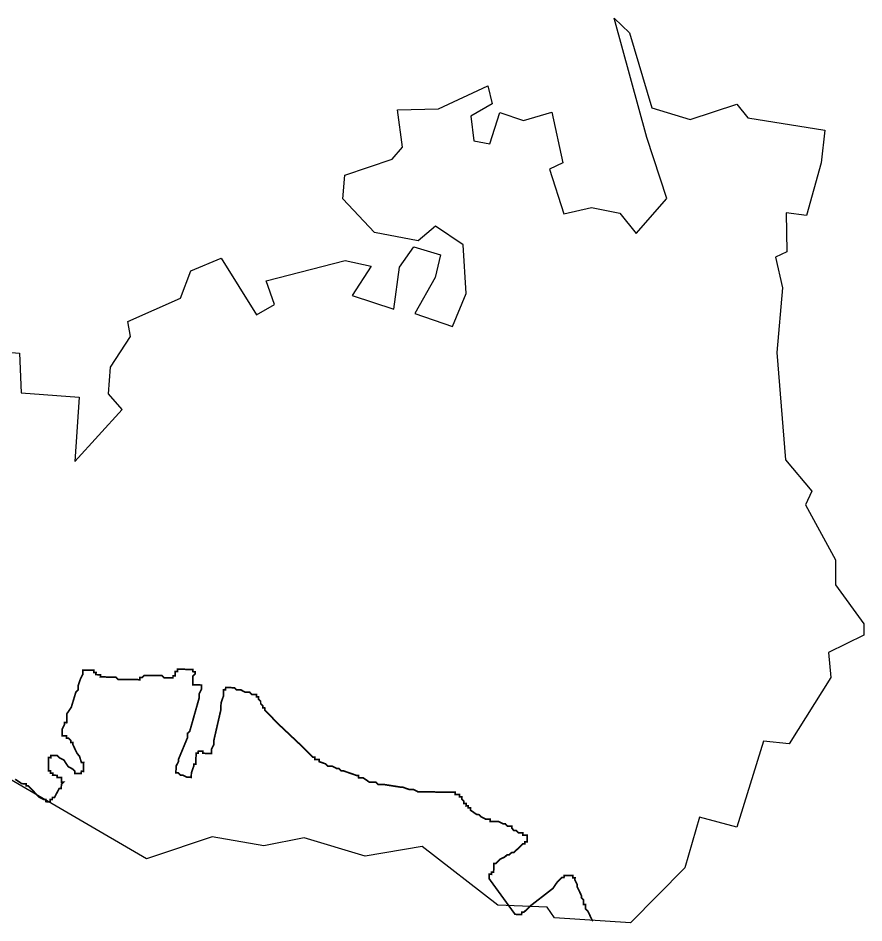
# Model space of a CAD drawing. Header units: metres. Extents: x 263795 to 267538, y 2142866 to 2154063.
# Drawn here: x 266010 to 267538, y 2143886 to 2145519 of the extents above; entities that cross this region are included whole.
import ezdxf

# ---------------------------------------------------------------- set-up
doc = ezdxf.new("R2010")
doc.units = ezdxf.units.M
doc.layers.add('HIGH TIDE LINE', color=6, linetype='Continuous')
doc.layers.add('village', color=3, linetype='Continuous')

msp = doc.modelspace()

# ---------------------------------------------------------------- linework, layer by layer
at = {"layer": 'HIGH TIDE LINE', "lineweight": 0}
msp.add_lwpolyline([(266004.6, 2144145.1, 3, 3, 0), (266016.4, 2144137, 3, 3, 0), (266024.4, 2144136.9, 3, 3, 0), (266024.3, 2144132.9, 3, 3, 0), (266028.3, 2144132.8, 3, 3, 0), (266044, 2144116.7, 3, 3, 0), (266047.9, 2144112.7, 3, 3, 0), (266055.8, 2144108.6, 3, 3, 0), (266059.7, 2144108.5, 3, 3, 0), (266059.7, 2144104.5, 3, 3, 0), (266067.6, 2144104.4, 3, 3, 0), (266067.7, 2144108.4, 3, 3, 0), (266071.7, 2144108.3, 3, 3, 0), (266071.7, 2144112.3, 3, 3, 0), (266075.7, 2144112.3, 3, 3, 0), (266079.8, 2144120.1, 3, 3, 0), (266083.9, 2144128, 3, 3, 0), (266087.9, 2144128, 3, 3, 0), (266088, 2144135.9, 3, 3, 0), (266092, 2144139.8, 3, 3, 0), (266088, 2144139.9, 3, 3, 0), (266088.2, 2144147.9, 3, 3, 0), (266080.2, 2144148, 3, 3, 0), (266080.3, 2144152, 3, 3, 0), (266072.3, 2144152.1, 3, 3, 0), (266072.4, 2144156, 3, 3, 0), (266068.4, 2144156.1, 3, 3, 0), (266068.5, 2144160.1, 3, 3, 0), (266064.5, 2144160.1, 3, 3, 0), (266064.8, 2144184, 3, 3, 0), (266068.8, 2144183.9, 3, 3, 0), (266068.9, 2144187.9, 3, 3, 0), (266080.8, 2144187.7, 3, 3, 0), (266084.7, 2144183.7, 3, 3, 0), (266092.6, 2144179.6, 3, 3, 0), (266100.4, 2144167.6, 3, 3, 0), (266108.3, 2144163.5, 3, 3, 0), (266112.2, 2144159.4, 3, 3, 0), (266112.1, 2144155.5, 3, 3, 0), (266124, 2144155.3, 3, 3, 0), (266124.1, 2144159.3, 3, 3, 0), (266128.1, 2144159.2, 3, 3, 0), (266128.3, 2144175.1, 3, 3, 0), (266124.3, 2144175.2, 3, 3, 0), (266120.5, 2144187.1, 3, 3, 0), (266116.6, 2144191.2, 3, 3, 0), (266112.8, 2144199.2, 3, 3, 0), (266108.9, 2144207.2, 3, 3, 0), (266109, 2144211.2, 3, 3, 0), (266105, 2144211.2, 3, 3, 0), (266105.1, 2144215.2, 3, 3, 0), (266101.1, 2144219.2, 3, 3, 0), (266097.2, 2144219.3, 3, 3, 0), (266097.2, 2144223.3, 3, 3, 0), (266089.3, 2144223.4, 3, 3, 0), (266089.4, 2144235.3, 3, 3, 0), (266093.5, 2144243.2, 3, 3, 0), (266093.6, 2144247.2, 3, 3, 0), (266097.6, 2144247.1, 3, 3, 0), (266097.8, 2144263, 3, 3, 0), (266105.9, 2144274.8, 3, 3, 0), (266114.3, 2144302.5, 3, 3, 0), (266118.3, 2144306.5, 3, 3, 0), (266118.5, 2144314.4, 3, 3, 0), (266122.6, 2144326.3, 3, 3, 0), (266126.7, 2144334.2, 3, 3, 0), (266126.8, 2144342.1, 3, 3, 0), (266146.7, 2144341.8, 3, 3, 0), (266146.6, 2144337.9, 3, 3, 0), (266150.6, 2144337.8, 3, 3, 0), (266150.5, 2144333.8, 3, 3, 0), (266158.5, 2144333.7, 3, 3, 0), (266158.4, 2144329.7, 3, 3, 0), (266186.3, 2144329.3, 3, 3, 0), (266190.2, 2144325.3, 3, 3, 0), (266229.9, 2144324.7, 3, 3, 0), (266230, 2144328.7, 3, 3, 0), (266234, 2144328.6, 3, 3, 0), (266238, 2144332.5, 3, 3, 0), (266269.8, 2144332.1, 3, 3, 0), (266273.7, 2144328, 3, 3, 0), (266289.6, 2144327.8, 3, 3, 0), (266289.7, 2144331.8, 3, 3, 0), (266293.6, 2144331.7, 3, 3, 0), (266293.8, 2144339.7, 3, 3, 0), (266297.7, 2144339.6, 3, 3, 0), (266297.8, 2144343.6, 3, 3, 0), (266325.6, 2144343.2, 3, 3, 0), (266325.6, 2144339.2, 3, 3, 0), (266329.5, 2144339.1, 3, 3, 0), (266329.5, 2144335.1, 3, 3, 0), (266325.4, 2144331.2, 3, 3, 0), (266325.2, 2144315.3, 3, 3, 0), (266341.1, 2144315.1, 3, 3, 0), (266341, 2144307.1, 3, 3, 0), (266336.9, 2144299.2, 3, 3, 0), (266336.8, 2144291.3, 3, 3, 0), (266320, 2144231.9, 3, 3, 0), (266316, 2144228, 3, 3, 0), (266315.8, 2144220, 3, 3, 0), (266299.4, 2144180.5, 3, 3, 0), (266299.3, 2144176.5, 3, 3, 0), (266295.2, 2144168.6, 3, 3, 0), (266295, 2144156.7, 3, 3, 0), (266299, 2144156.7, 3, 3, 0), (266302.9, 2144152.6, 3, 3, 0), (266306.9, 2144152.6, 3, 3, 0), (266314.8, 2144148.5, 3, 3, 0), (266322.7, 2144148.4, 3, 3, 0), (266322.8, 2144156.3, 3, 3, 0), (266327, 2144168.2, 3, 3, 0), (266327.1, 2144172.1, 3, 3, 0), (266331, 2144172.1, 3, 3, 0), (266331.3, 2144192, 3, 3, 0), (266335.3, 2144191.9, 3, 3, 0), (266335.4, 2144195.9, 3, 3, 0), (266343.3, 2144195.8, 3, 3, 0), (266343.3, 2144191.8, 3, 3, 0), (266359.2, 2144191.6, 3, 3, 0), (266359.3, 2144199.5, 3, 3, 0), (266363.4, 2144207.4, 3, 3, 0), (266363.5, 2144215.3, 3, 3, 0), (266376.2, 2144270.8, 3, 3, 0), (266376.4, 2144282.8, 3, 3, 0), (266380.6, 2144294.6, 3, 3, 0), (266380.7, 2144306.5, 3, 3, 0), (266384.7, 2144306.5, 3, 3, 0), (266384.8, 2144310.5, 3, 3, 0), (266400.7, 2144310.2, 3, 3, 0), (266404.6, 2144306.2, 3, 3, 0), (266412.5, 2144306.1, 3, 3, 0), (266420.4, 2144302, 3, 3, 0), (266428.4, 2144301.9, 3, 3, 0), (266432.3, 2144297.8, 3, 3, 0), (266440.2, 2144297.7, 3, 3, 0), (266440.2, 2144293.7, 3, 3, 0), (266444.2, 2144293.7, 3, 3, 0), (266444.1, 2144289.7, 3, 3, 0), (266448, 2144285.7, 3, 3, 0), (266448, 2144281.7, 3, 3, 0), (266451.9, 2144277.7, 3, 3, 0), (266451.8, 2144273.7, 3, 3, 0), (266455.8, 2144273.6, 3, 3, 0), (266455.7, 2144269.6, 3, 3, 0), (266463.6, 2144261.6, 3, 3, 0), (266467.5, 2144257.5, 3, 3, 0), (266479.2, 2144245.4, 3, 3, 0), (266526.3, 2144201, 3, 3, 0), (266534.1, 2144192.9, 3, 3, 0), (266541.9, 2144184.9, 3, 3, 0), (266545.9, 2144184.8, 3, 3, 0), (266545.9, 2144180.8, 3, 3, 0), (266553.8, 2144180.7, 3, 3, 0), (266553.7, 2144176.7, 3, 3, 0), (266565.6, 2144172.6, 3, 3, 0), (266569.5, 2144168.5, 3, 3, 0), (266577.5, 2144168.4, 3, 3, 0), (266585.4, 2144164.3, 3, 3, 0), (266589.3, 2144164.3, 3, 3, 0), (266593.3, 2144160.2, 3, 3, 0), (266597.2, 2144160.2, 3, 3, 0), (266621, 2144151.9, 3, 3, 0), (266624.9, 2144151.8, 3, 3, 0), (266624.9, 2144147.8, 3, 3, 0), (266632.8, 2144147.7, 3, 3, 0), (266644.6, 2144139.6, 3, 3, 0), (266656.6, 2144139.4, 3, 3, 0), (266660.5, 2144135.4, 3, 3, 0), (266672.4, 2144135.2, 3, 3, 0), (266700.2, 2144130.8, 3, 3, 0), (266704.1, 2144130.8, 3, 3, 0), (266716, 2144126.6, 3, 3, 0), (266724, 2144126.5, 3, 3, 0), (266731.9, 2144122.4, 3, 3, 0), (266799.4, 2144121.4, 3, 3, 0), (266799.4, 2144117.4, 3, 3, 0), (266807.3, 2144117.3, 3, 3, 0), (266807.3, 2144113.3, 3, 3, 0), (266811.2, 2144113.3, 3, 3, 0), (266811.2, 2144109.3, 3, 3, 0), (266815.1, 2144105.3, 3, 3, 0), (266815, 2144101.3, 3, 3, 0), (266819, 2144101.2, 3, 3, 0), (266818.9, 2144097.2, 3, 3, 0), (266822.9, 2144097.2, 3, 3, 0), (266822.9, 2144093.2, 3, 3, 0), (266826.8, 2144093.2, 3, 3, 0), (266826.8, 2144089.2, 3, 3, 0), (266838.6, 2144081.1, 3, 3, 0), (266842.6, 2144081, 3, 3, 0), (266846.5, 2144077, 3, 3, 0), (266854.4, 2144072.9, 3, 3, 0), (266862.3, 2144072.7, 3, 3, 0), (266862.3, 2144068.8, 3, 3, 0), (266878.2, 2144068.5, 3, 3, 0), (266886, 2144064.4, 3, 3, 0), (266890, 2144064.4, 3, 3, 0), (266893.9, 2144060.3, 3, 3, 0), (266901.9, 2144060.2, 3, 3, 0), (266901.8, 2144056.3, 3, 3, 0), (266905.7, 2144052.2, 3, 3, 0), (266909.7, 2144052.2, 3, 3, 0), (266913.6, 2144048.1, 3, 3, 0), (266921.6, 2144048, 3, 3, 0), (266921.5, 2144044, 3, 3, 0), (266929.5, 2144043.9, 3, 3, 0), (266929.3, 2144032, 3, 3, 0), (266925.3, 2144032, 3, 3, 0), (266925.3, 2144028.1, 3, 3, 0), (266921.3, 2144028.1, 3, 3, 0), (266905.2, 2144012.5, 3, 3, 0), (266901.2, 2144012.5, 3, 3, 0), (266897.1, 2144008.6, 3, 3, 0), (266893.2, 2144008.7, 3, 3, 0), (266889.1, 2144004.7, 3, 3, 0), (266881.1, 2144000.9, 3, 3, 0), (266873.1, 2143993.1, 3, 3, 0), (266869.1, 2143993.1, 3, 3, 0), (266868.8, 2143977.2, 3, 3, 0), (266864.9, 2143977.3, 3, 3, 0), (266864.8, 2143973.3, 3, 3, 0), (266860.8, 2143973.4, 3, 3, 0), (266860.7, 2143965.4, 3, 3, 0), (266907.5, 2143901.1, 3, 3, 0), (266919.4, 2143900.9, 3, 3, 0), (266919.5, 2143904.9, 3, 3, 0), (266923.4, 2143904.8, 3, 3, 0), (266931.5, 2143912.7, 3, 3, 0), (266935.5, 2143916.6, 3, 3, 0), (266975.8, 2143947.8, 3, 3, 0), (266983.9, 2143959.6, 3, 3, 0), (266992, 2143967.4, 3, 3, 0), (266995.9, 2143967.4, 3, 3, 0), (266996, 2143971.4, 3, 3, 0), (267011.9, 2143971.1, 3, 3, 0), (267011.8, 2143967.1, 3, 3, 0), (267015.8, 2143967.1, 3, 3, 0), (267015.7, 2143963.1, 3, 3, 0), (267019.6, 2143955.1, 3, 3, 0), (267019.5, 2143951.1, 3, 3, 0), (267027.3, 2143935.1, 3, 3, 0), (267027.2, 2143931.1, 3, 3, 0), (267031.1, 2143927.1, 3, 3, 0), (267031, 2143919.1, 3, 3, 0), (267035, 2143919.1, 3, 3, 0), (267034.9, 2143911.1, 3, 3, 0), (267038.8, 2143907.1, 3, 3, 0), (267046.5, 2143891.1, 3, 3, 0), (267048.4, 2143889.1, 3, 3, 0)], format="xyseb", dxfattribs=at)
at = {"layer": 'village', "color": 3}
msp.add_polyline3d([(265883.1, 2144925.2, 0), (266012.1, 2144914.3, 0), (266015.2, 2144842.8, 0), (266120.2, 2144834.6, 0), (266112.5, 2144718.8, 0), (266197.8, 2144812.4, 0), (266173, 2144840.7, 0), (266176.8, 2144889.2, 0), (266212.7, 2144944.6, 0), (266208.1, 2144971.6, 0), (266303, 2145013.8, 0), (266321.9, 2145063.1, 0), (266376.5, 2145086, 0), (266440.3, 2144983.4, 0), (266472.7, 2145001.8, 0), (266458.1, 2145044.9, 0), (266600.4, 2145081.3, 0), (266647.8, 2145071, 0), (266613.4, 2145018.6, 0), (266688.7, 2144993.7, 0), (266698.8, 2145069.5, 0), (266724.7, 2145106, 0), (266773, 2145092, 0), (266763.1, 2145051.1, 0), (266726.4, 2144985.7, 0), (266794.5, 2144962.2, 0), (266819.4, 2145022, 0), (266813.7, 2145109.5, 0), (266763.9, 2145143.4, 0), (266732.5, 2145117.1, 0), (266653.8, 2145132.1, 0), (266596.2, 2145193, 0), (266600.1, 2145235.5, 0), (266685.7, 2145264.3, 0), (266704.1, 2145286, 0), (266695.4, 2145353.5, 0), (266769.3, 2145355.2, 0), (266858.5, 2145397, 0), (266865.9, 2145364.5, 0), (266827.4, 2145342, 0), (266833.1, 2145297.6, 0), (266861.7, 2145292, 0), (266879.9, 2145348.5, 0), (266922.6, 2145334.5, 0), (266973.7, 2145349.6, 0), (266993.8, 2145257.9, 0), (266969.8, 2145246.5, 0), (266995.9, 2145166, 0), (267045.5, 2145177.4, 0), (267096.5, 2145166.8, 0), (267126, 2145130.2, 0), (267181.4, 2145193.5, 0), (267145.8, 2145303.5, 0), (267086.3, 2145519.1, 0), (267114.3, 2145492.8, 0), (267154.6, 2145357.1, 0), (267223.5, 2145336.1, 0), (267307.9, 2145363.6, 0), (267328.1, 2145339.3, 0), (267467.2, 2145316.8, 0), (267460.5, 2145257.9, 0), (267433.7, 2145163, 0), (267397.3, 2145167.3, 0), (267398.4, 2145097.4, 0), (267377.7, 2145087.5, 0), (267390.5, 2145032.3, 0), (267380.6, 2144915.5, 0), (267396.2, 2144721.7, 0), (267443.7, 2144665.2, 0), (267432.1, 2144640.3, 0), (267486, 2144540.8, 0), (267486.1, 2144496.1, 0), (267537.6, 2144425.6, 0), (267537.4, 2144405, 0), (267473.7, 2144373.7, 0), (267477.9, 2144328.4, 0), (267402.4, 2144208.7, 0), (267356.3, 2144213.6, 0), (267308.2, 2144058.6, 0), (267240.5, 2144076.4, 0), (267214.1, 2143984.9, 0), (267116.3, 2143885.6, 0), (266978.5, 2143894.9, 0), (266965.2, 2143913.8, 0), (266876.3, 2143917.7, 0), (266739.9, 2144023.5, 0), (266636.9, 2144005.9, 0), (266526.7, 2144039.3, 0), (266453.8, 2144024.8, 0), (266360.6, 2144041.2, 0), (266250.7, 2144004.3, 0), (266241.5, 2144001.1, 0), (265995.1, 2144145.4, 0)], dxfattribs=at)

doc.saveas('drawing.dxf')
